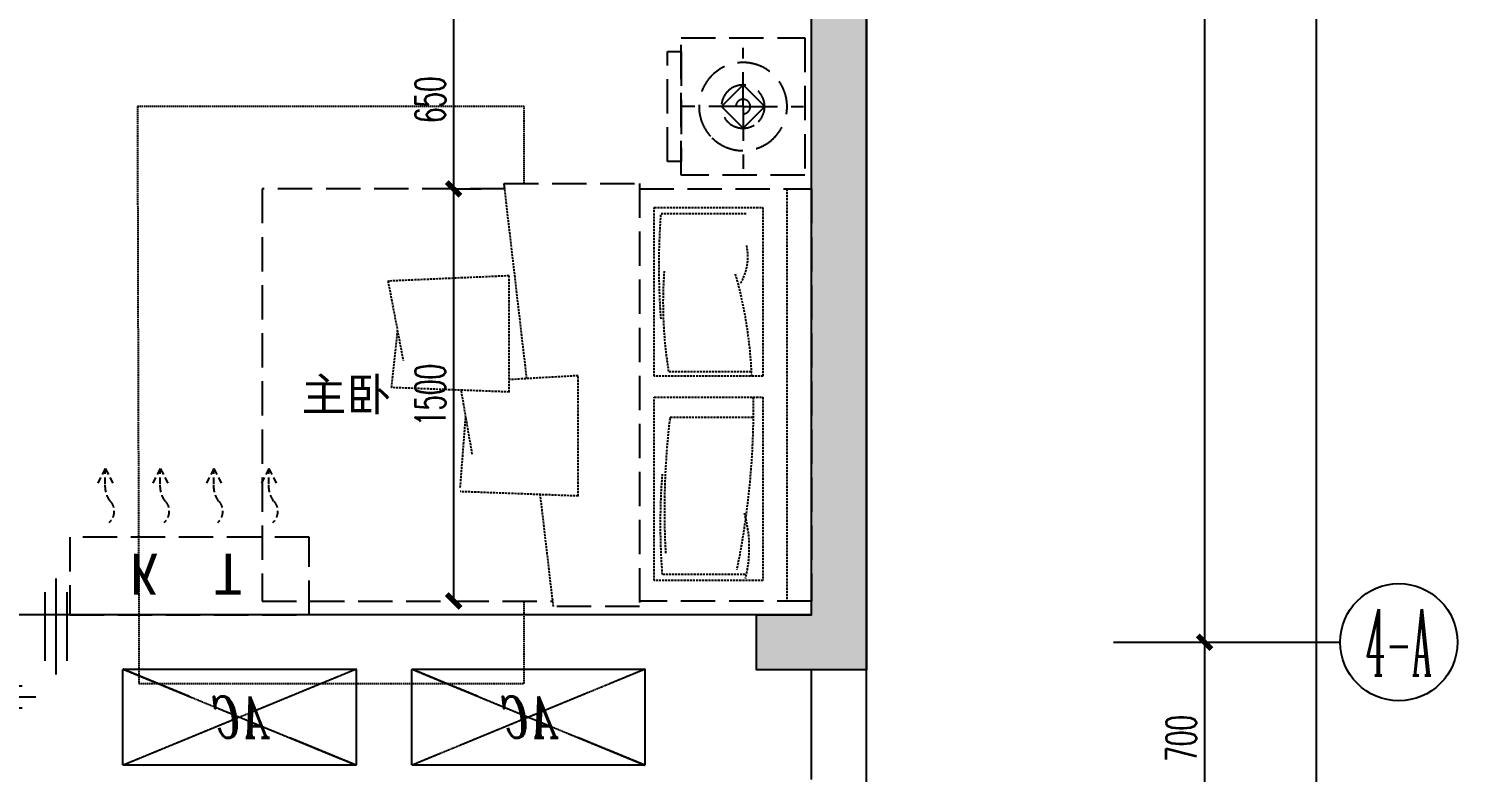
# Model space of a CAD drawing. Extents: x 184967 to 628822, y -100826 to 121332.
# Drawn here: x 400844 to 406046, y 4419 to 7127 of the extents above; entities that cross this region are included whole.
import ezdxf
from ezdxf.enums import TextEntityAlignment as Align

# ---------------------------------------------------------------- set-up
doc = ezdxf.new("R2010")
doc.units = 0
doc.header["$MEASUREMENT"] = 0
for name, pattern in [('__DASH', [0.35, 0.25, -0.1]), ('DASH', [0.35, 0.25, -0.1]), ('DASHED2', [0.375, 0.25, -0.125]), ('HIDDEN', [0.375, 0.25, -0.125])]:
    doc.linetypes.add(name, pattern=pattern)
for name, color, linetype in [('0-活动家具', 55, 'Continuous'), ('AXIS_TEXT', 7, 'Continuous'), ('E-空调', 51, 'Continuous'), ('KT', 8, 'DASH'), ('P10-活动家具', 55, 'DASH'), ('P13-文字说明', 52, 'Continuous'), ('PUB_DIM', 3, 'Continuous'), ('WALL', 145, 'Continuous'), ('WINDOW', 141, 'Continuous'), ('栏杆', 4, 'Continuous')]:
    doc.layers.add(name, color=color, linetype=linetype)
doc.layers.add('4#6#-col-2F~31F$0$COLU_HATCH', color=251, linetype='Continuous', lineweight=0)
doc.styles.add('_TCH_AXIS', font='COMPLEX', dxfattribs={"bigfont": 'GBCBIG'})
doc.styles.add('COMPLEX', font='COMPLEX')
doc.styles.add('ENGLISH', font='italict.shx')
doc.styles.add('尺寸标注', font='txt.shx', dxfattribs={"width": 0.6, "height": 110})
doc.styles.add('文字标注', font='')
doc.styles.get('文字标注').set_extended_font_data('SimSun')
doc.dimstyles.new('1-50', dxfattribs={"dimscale": 50, "dimtxt": 110, "dimasz": 1, "dimexe": 2, "dimexo": 2, "dimgap": 0.6, "dimtad": 1, "dimdec": 0, "dimrnd": 5, "dimtxsty": '尺寸标注', "dimblk": 'ARCHTICK', "dimcen": 2.5, "dimclrd": 251, "dimclre": 251, "dimclrt": 50, "dimadec": 0, "dimazin": 0, "dimtfac": 1, "dimtdec": 0, "dimtix": 1, "dimtmove": 2, "dimatfit": 3, "dimldrblk": 'DOT', "dimfxl": 1, "dimarcsym": 0})

# ---------------------------------------------------------------- blocks, each defined once
blk = doc.blocks.new('A$C66E365A4')
at = {"layer": '栏杆'}
for p, q in [((0, 0), (0, -350)), ((-40, -50), (-40, -300)), ((40, -50), (40, -300))]:
    blk.add_line(p, q, dxfattribs=at)
blk = doc.blocks.new('awrtt')
at = {"layer": 'KT', "linetype": 'DASH'}
for p, q in [((195123.3395661743, -20712.86994888837), (194273.3395661745, -20712.86994888837)), ((194273.3395661743, -20712.86994888837), (194516.1967090313, -20812.86994888837)), ((195123.3395661743, -20712.86994888837), (194273.3395661745, -21062.86994888837)), ((194273.3395661745, -21062.86994888837), (194273.3395661745, -20712.86994888837)), ((194273.3395661745, -20712.86994888837), (195123.3395661743, -21062.86994888837)), ((194880.482423317, -20812.86994888837), (195123.3395661743, -20712.86994888837)), ((195123.3395661743, -21062.86994888837), (195123.3395661743, -20712.86994888837)), ((195123.3395661743, -21062.86994888837), (195123.3395661743, -20712.86994888837)), ((194273.3395661743, -21062.86994888837), (194516.1967090313, -20962.86994888837)), ((194880.482423317, -20962.86994888837), (195123.3395661743, -21062.86994888837)), ((194273.3395661745, -21062.86994888837), (195123.3395661743, -21062.86994888837))]:
    blk.add_line(p, q, dxfattribs=at)
at = {"layer": 'KT', "linetype": 'DASH', "style": 'ENGLISH', "width": 0.75}
blk.add_text('AC', height=150, dxfattribs=at).set_placement((194698.3395661743, -20887.86994888837), align=Align.MIDDLE_CENTER)
blk = doc.blocks.new('_ArchTick')
at = {"color": 0, "linetype": 'ByBlock', "const_width": 0.4}
blk.add_lwpolyline([(-0.5, -0.5), (0.5, 0.5)], dxfattribs=at)
blk = doc.blocks.new('*D1083')
at = {"layer": 'Defpoints', "color": 0, "linetype": 'ByBlock', "transparency": 16777216}
for p in [(404794.4121756805, 14993.38166650412), (405533.4859767653, 14993.38166650412), (404794.4121756805, 4193.381666684758)]:
    blk.add_point(p, dxfattribs=at)
at = {"layer": 'PUB_DIM', "color": 251, "lineweight": -2, "transparency": 16777216}
for p, q in [((405283.4859767653, 14993.38166650412), (405633.4859767653, 14993.38166650412)), ((405533.4859767653, 4193.381666684758), (405533.4859767653, 14993.38166650412)), ((405283.4859767653, 4193.381666684758), (405633.4859767653, 4193.381666684758))]:
    blk.add_line(p, q, dxfattribs=at)
at = {"layer": 'PUB_DIM', "color": 251, "linetype": 'ByBlock', "lineweight": -2, "transparency": 16777216, "xscale": 50, "yscale": 50, "zscale": 50}
for p, rotation in [((405533.4859767653, 14993.38166650412), 90), ((405533.4859767653, 4193.381666684758), 270)]:
    blk.add_blockref('_ArchTick', p, dxfattribs=dict(at, rotation=rotation))
at = {"layer": 'PUB_DIM', "color": 50, "linetype": 'ByBlock', "transparency": 16777216, "insert": (405448.4859767652, 9593.38166659432), "char_height": 110, "attachment_point": 5, "rotation": 90, "style": '尺寸标注'}
blk.add_mtext('10800', dxfattribs=at)
blk = doc.blocks.new('_Dot')
at = {"color": 0, "linetype": 'ByBlock', "lineweight": -2}
blk.add_line((-0.5, 0), (-1, 0), dxfattribs=at)
at = {"color": 0, "linetype": 'ByBlock', "const_width": 0.5}
blk.add_lwpolyline([(-0.25, 0, 1), (0.25, 0, 1)], format="xyb", close=True, dxfattribs=at)
blk = doc.blocks.new('*D1087')
at = {"layer": 'Defpoints', "color": 0, "linetype": 'ByBlock', "transparency": 16777216}
for p in [(404794.4121756805, 9693.381666504083), (404794.4121756805, 4893.381666504081), (405125.6928600465, 4893.381666504081)]:
    blk.add_point(p, dxfattribs=at)
at = {"layer": 'PUB_DIM', "color": 251, "lineweight": -2, "transparency": 16777216}
for p, q in [((404894.4121756805, 9693.381666504083), (405225.6928600465, 9693.381666504083)), ((405125.6928600465, 9693.381666504083), (405125.6928600465, 4893.381666504081)), ((404894.4121756805, 4893.381666504081), (405225.6928600465, 4893.381666504081))]:
    blk.add_line(p, q, dxfattribs=at)
at = {"layer": 'PUB_DIM', "color": 251, "linetype": 'ByBlock', "lineweight": -2, "transparency": 16777216, "xscale": 50, "yscale": 50, "zscale": 50}
for p, rotation in [((405125.6928600465, 9693.381666504083), 90), ((405125.6928600465, 4893.381666504081), 270)]:
    blk.add_blockref('_ArchTick', p, dxfattribs=dict(at, rotation=rotation))
at = {"layer": 'PUB_DIM', "color": 50, "linetype": 'ByBlock', "transparency": 16777216, "insert": (405040.6928600463, 7293.381666503967), "char_height": 110, "attachment_point": 5, "rotation": 90, "style": '尺寸标注'}
blk.add_mtext('4800', dxfattribs=at)
blk = doc.blocks.new('*D1088')
at = {"layer": 'Defpoints', "color": 0, "linetype": 'ByBlock', "transparency": 16777216}
for p in [(404794.4121756805, 4893.381666504081), (404794.4121756805, 4193.381666684758), (405125.6928600465, 4193.381666684758)]:
    blk.add_point(p, dxfattribs=at)
at = {"layer": 'PUB_DIM', "color": 251, "lineweight": -2, "transparency": 16777216}
for p, q in [((404894.4121756805, 4893.381666504081), (405225.6928600465, 4893.381666504081)), ((405125.6928600465, 4893.381666504081), (405125.6928600465, 4193.381666684758)), ((404894.4121756805, 4193.381666684758), (405225.6928600465, 4193.381666684758))]:
    blk.add_line(p, q, dxfattribs=at)
at = {"layer": 'PUB_DIM', "color": 251, "linetype": 'ByBlock', "lineweight": -2, "transparency": 16777216, "xscale": 50, "yscale": 50, "zscale": 50}
for p, rotation in [((405125.6928600465, 4893.381666504081), 90), ((405125.6928600465, 4193.381666684758), 270)]:
    blk.add_blockref('_ArchTick', p, dxfattribs=dict(at, rotation=rotation))
at = {"layer": 'PUB_DIM', "color": 50, "linetype": 'ByBlock', "transparency": 16777216, "insert": (405040.6928600463, 4543.381666594304), "char_height": 110, "attachment_point": 5, "rotation": 90, "style": '尺寸标注'}
blk.add_mtext('700', dxfattribs=at)
blk = doc.blocks.new('_AXISO')
blk.add_circle((0, 0), 0.5)
at = {"layer": 'AXIS_TEXT', "style": 'COMPLEX', "width": 1.041666666666667}
blk.add_attdef('A', text='', height=0.56, dxfattribs=at).set_placement((-0.25, -0.28), (0.25, -0.28), align=Align.FIT)
blk = doc.blocks.new('CTG')
at = {"color": 250, "linetype": 'DASH', "ltscale": 500}
for p, q in [((1599599.023498422, -1552240.778433566), (1599599.023498422, -1552020.182231938)), ((1599599.023498422, -1552162.066947831), (1599520.312012688, -1552240.778433566)), ((1599677.734984157, -1552240.778433566), (1599599.023498422, -1552162.066947831)), ((1599599.023498422, -1552240.778433566), (1599372.339264558, -1552240.778433566)), ((1599520.312012688, -1552240.778433566), (1599599.023498422, -1552319.489919301)), ((1599599.023498422, -1552240.778433566), (1599599.023498422, -1552460.658134645)), ((1599599.023498422, -1552319.489919301), (1599677.734984157, -1552240.778433566)), ((1599599.023498422, -1552240.778433566), (1599812.997915814, -1552240.778433566))]:
    blk.add_line(p, q, dxfattribs=at)
at = {"linetype": 'DASH', "ltscale": 500}
for points in [[(1599849.023498422, -1552465.778433566), (1599849.023498422, -1552015.778433566), (1599349.023498422, -1552015.778433566), (1599349.023498422, -1552465.778433566)], [(1599399.023498422, -1552465.778433566), (1599399.023498422, -1552515.778433566), (1599799.023498422, -1552515.778433566), (1599799.023498422, -1552465.778433566)]]:
    blk.add_lwpolyline(points, close=True, dxfattribs=at)
at = {"color": 250, "linetype": 'DASH', "ltscale": 500}
for major_axis, ratio, start_param, end_param in [((-113.3701593211881, -113.3701593211881), 0.9999999999993581, 3.141592653589664, 9.424777960769251), ((-55.65742532045987, 55.65742532045989), 0.9999999999969932, 4.71238898038482, 10.99557428756441), ((-26.4394873578456, -1.388866266762292), 0.9999999999757856, 4.701327179111829, 10.98451248629141)]:
    blk.add_ellipse((1599599.023498422, -1552240.778433566), major_axis=major_axis, ratio=ratio, start_param=start_param, end_param=end_param, dxfattribs=at)
blk = doc.blocks.new('A$C70A37CD5')
at = {"color": 250, "linetype": 'DASHED2', "ltscale": 30}
for p, q in [((89.99999995483086, 0), (89.99999995483086, -1500)), ((572.0555996068288, -66.85637058201246), (176.5179708397482, -66.85637058224529)), ((176.5179708397482, -66.85637058224529), (176.5179708397482, -681.1535538907629)), ((237.1578157155309, -90.44786957628094), (547.6163755788002, -90.44786957628094)), ((572.0555996068288, -681.1535538907629), (572.0555996068288, -66.85637058201246)), ((1101.003637416754, -316.1878670230508), (1541.685255570803, -335.387867023237)), ((1101.003637416987, -739.0829929402098), (1101.003637416754, -316.1878670230508)), ((1541.685255570803, -335.387867023237), (1486.485255570849, -623.795113070868)), ((1528.885255571222, -722.9951130710542), (1506.694353938336, -518.2072434090078)), ((519.0975706635509, -664.9862337817904), (217.9599418959115, -664.9862337817904)), ((176.5179708397482, -681.1535538909957), (572.0555996068288, -681.1535538907629)), ((848.9120125833433, -679.6822907738388), (1101.003637416987, -694.1527889287099)), ((848.9120125833433, -1117.794059927575), (848.9120125833433, -679.6822907738388)), ((1101.003637416987, -739.0829929402098), (1528.885255571222, -722.9951130710542)), ((572.0555996068288, -758.3285341325682), (176.5179708388168, -758.328534132801)), ((176.5179708388168, -758.328534132801), (176.5179708395153, -1425.851404789602)), ((572.0555996068288, -1425.851404789602), (572.0555996068288, -758.3285341325682)), ((1275.399839753984, -735.8683677334338), (1235.932468307903, -965.8471563179046)), ((513.9528438805137, -831.1245655592065), (212.8152151128743, -831.1245655594394)), ((1278.332468307344, -1086.706180057488), (1258.791927475715, -832.6436888831668)), ((848.9120125833433, -1117.794059927575), (1278.332468307344, -1101.706180057488)), ((241.3340200281236, -1403.417497466085), (542.471648795763, -1403.417497466085)), ((176.5179708388168, -1425.851404789835), (572.0555996068288, -1425.851404789602))]:
    blk.add_line(p, q, dxfattribs=at)
at = {"linetype": 'DASH', "ltscale": 500}
for points in [[(626.4684990404639, 2.328306436538696e-10), (0, 0), (2.328306436538696e-10, -1500), (626.4684990404639, -1499.999999999767)], [(1116.623463288357, 0.067716314617428), (1118.946480756858, 20.00000000023283), (626.4684990404639, 20.00000000023283), (626.4684990404639, -1519.999999999767), (939.4664493734017, -1519.999999999767)], [(1117.20449240529, 2.328306436538696e-10), (1999.999999897787, 4.656612873077393e-10), (1999.99999989802, -1499.999999999534), (942.0488958682399, -1499.999999999767)]]:
    blk.add_lwpolyline(points, dxfattribs=at)
at = {"color": 250, "linetype": 'DASHED2', "ltscale": 30}
for points in [[(1036.149076185422, -690.4300242026802), (1118.946480756858, 20.00000000023283)], [(939.466449372936, -1519.999999999767), (986.9444197029807, -1112.622790710302)]]:
    blk.add_lwpolyline(points, dxfattribs=at)
at = {"linetype": 'DASHED2', "ltscale": 30}
blk.add_lwpolyline([(939.466449372936, -1519.999999999767), (941.8007296750438, -1499.971077352922)], dxfattribs=at)
at = {"color": 250, "linetype": 'DASHED2', "ltscale": 30}
for centre, major_axis, ratio, start_param, end_param in [((-4136.62325296062, -281.7481347540743), (-4691.110260076588, 1.198168330670459e-09), 0.7537433610202756, 3.087463837923161, 3.195721469257728), ((2596.345597827574, 28.70998845445865), (2362.262002721814, 299.2971931478035), 0.2780037259654141, 3.04440129047532, 3.260412018115117), ((1623.431134378538, -714.5532088831533), (-228.78678593706, -1481.144356325135), 0.9367697489222372, 4.581762006279261, 4.83377155228928), ((-469.3573545175605, -437.6966908944305), (-54.2232218883732, -1263.393610686159), 0.7971982754177469, 1.424215817619533, 1.717376835970119), ((1740.504653265583, -954.2789912771696), (-237.9725681578769, 2099.597091266456), 0.7190777569742254, 1.396320462281868, 1.696353867507483), ((-2308.81725684792, -1169.243534209541), (-95.75431300125048, 2841.335353367894), 0.9999999999855705, 4.623445093008373, 4.797915954469197), ((-1561.630602400517, -1220.740448034092), (5.255142683501085e-10, 2266.029989774985), 0.9315732325958896, 4.631685946096135, 4.79309201467374), ((1763.716899430205, -1322.482904649281), (-1536.265867721114, 23.32182197939743), 0.5434611248531196, -0.1430410313606401, 0.1430410313607702)]:
    blk.add_ellipse(centre, major_axis=major_axis, ratio=ratio, start_param=start_param, end_param=end_param, dxfattribs=at)
at = {"layer": 'P10-活动家具', "color": 250, "linetype": 'DASHED2', "ltscale": 20}
blk.add_lwpolyline([(1045.985000147222, 20.00000000023283), (1045.985000147222, 300.3740194908896), (2453.861610786698, 300.3740194908896), (2448.148282346578, -1800.374019489755), (1045.985000147222, -1800.374019489755), (1045.985000147222, -1499.999999999636)], dxfattribs=at)
blk = doc.blocks.new('A$C0EE42455')
at = {"color": 251, "linetype": 'HIDDEN', "ltscale": 100}
for p, q in [((147.264191789669, 652.0607627186691), (120.0874453488796, 598.309093523625)), ((147.264191789669, 652.0607627186691), (174.4409382091835, 598.3090935127984)), ((147.2641917782603, 594.7098103198805), (147.264191789669, 652.0607627186691)), ((347.5784628326364, 652.060762678826), (320.4017163918761, 598.3090934837819)), ((347.5784628212277, 594.7098102800373), (347.5784628326364, 652.060762678826)), ((347.5784628326364, 652.060762678826), (374.7552092521801, 598.3090934729553)), ((542.4852946383471, 652.0607626400597), (515.3085481975577, 598.3090934450156)), ((542.4852946269384, 594.709810241271), (542.4852946383471, 652.0607626400597)), ((542.4852946383471, 652.0607626400597), (569.6620410578616, 598.309093434189)), ((742.75074962707, 652.0607626002165), (715.5740031862806, 598.3090934051725)), ((742.7507496156613, 594.7098102014279), (742.75074962707, 652.0607626002165)), ((742.75074962707, 652.0607626002165), (769.9274960465846, 598.3090933943749))]:
    blk.add_line(p, q, dxfattribs=at)
at = {"linetype": 'DASH', "ltscale": 500}
blk.add_lwpolyline([(1.253149821422994e-05, 402.4567850621825), (872.0000125314982, 402.4567848887527), (872.0000124753278, 119.4567848887527), (1.247521140612662e-05, 119.4567850621825)], close=True, dxfattribs=at)
at = {"color": 251, "linetype": 'HIDDEN', "ltscale": 100}
for centre, radius, start, end in [((48.10442365001654, 590.0937517051352), 99.26715273634173, 324.4056122866276, 2.665293403535049), ((248.4186946930131, 590.0937516652921), 99.26715273634173, 324.4056122866276, 2.665293403535049), ((443.3255264986947, 590.0937516265258), 99.26715273634173, 324.4056122866276, 2.665293403535049), ((643.5909814873012, 590.0937515866826), 99.26715273634173, 324.4056122866276, 2.665293403535049), ((172.4955961538071, 495.9700320264092), 56.81734646199575, 140.2307047756092, 227.1069044172098), ((372.809867196891, 495.970031986566), 56.81734646199575, 140.2307047756092, 227.1069044172098), ((567.7166990024853, 495.9700319477997), 56.81734646199575, 140.2307047756092, 227.1069044172098), ((767.9821539912082, 495.9700319079566), 56.81734646199575, 140.2307047756092, 227.1069044172098)]:
    blk.add_arc(centre, radius, start, end, dxfattribs=at)
at = {"color": 251, "ltscale": 200, "insert": (652.2638040411111, 192.0861962859344), "char_height": 150, "attachment_point": 1, "rotation": 179.99999998860406, "style": '文字标注'}
blk.add_mtext('K  T', dxfattribs=at)
blk = doc.blocks.new('*D1111')
at = {"layer": 'Defpoints', "color": 0, "linetype": 'ByBlock', "transparency": 16777216}
for p in [(402508.5294654998, 7193.381666536097), (402391.6190843516, 6543.381667825906), (402391.619084352, 6543.381667825906)]:
    blk.add_point(p, dxfattribs=at)
at = {"layer": 'WALL', "color": 251, "lineweight": -2, "transparency": 16777216}
for p, q in [((402408.5294654998, 7193.381666536097), (402291.619084352, 7193.381666536097)), ((402391.619084352, 7193.381666536097), (402391.619084352, 6543.381667825906)), ((402391.619084352, 6543.381667825906), (402491.619084352, 6543.381667825906))]:
    blk.add_line(p, q, dxfattribs=at)
at = {"layer": 'WALL', "color": 251, "linetype": 'ByBlock', "lineweight": -2, "transparency": 16777216, "xscale": 50, "yscale": 50, "zscale": 50}
for p, rotation in [((402391.619084352, 7193.381666536097), 90), ((402391.619084352, 6543.381667825906), 270)]:
    blk.add_blockref('_ArchTick', p, dxfattribs=dict(at, rotation=rotation))
at = {"layer": 'WALL', "color": 50, "linetype": 'ByBlock', "transparency": 16777216, "insert": (402306.6190843519, 6868.381667180886), "char_height": 110, "attachment_point": 5, "rotation": 90, "style": '尺寸标注'}
blk.add_mtext('650', dxfattribs=at)
blk = doc.blocks.new('*D1112')
at = {"layer": 'Defpoints', "color": 0, "linetype": 'ByBlock', "transparency": 16777216}
for p in [(402391.6190843516, 6543.381667825906), (402391.6190843513, 5043.381667825934), (402391.619084352, 5043.381667825934)]:
    blk.add_point(p, dxfattribs=at)
at = {"layer": 'WALL', "color": 251, "lineweight": -2, "transparency": 16777216}
for p, q in [((402391.619084352, 6543.381667825906), (402491.619084352, 6543.381667825906)), ((402391.619084352, 6543.381667825906), (402391.619084352, 5043.381667825934)), ((402391.619084352, 5043.381667825934), (402491.619084352, 5043.381667825934))]:
    blk.add_line(p, q, dxfattribs=at)
at = {"layer": 'WALL', "color": 251, "linetype": 'ByBlock', "lineweight": -2, "transparency": 16777216, "xscale": 50, "yscale": 50, "zscale": 50}
for p, rotation in [((402391.619084352, 6543.381667825906), 90), ((402391.619084352, 5043.381667825934), 270)]:
    blk.add_blockref('_ArchTick', p, dxfattribs=dict(at, rotation=rotation))
at = {"layer": 'WALL', "color": 50, "linetype": 'ByBlock', "transparency": 16777216, "insert": (402306.6190843519, 5793.381667825805), "char_height": 110, "attachment_point": 5, "rotation": 90, "style": '尺寸标注'}
blk.add_mtext('1500', dxfattribs=at)

msp = doc.modelspace()

# ---------------------------------------------------------------- hatches: boundary and pattern name
at = {"layer": '4#6#-col-2F~31F$0$COLU_HATCH'}
msp.add_hatch(color=252, dxfattribs=at).paths.add_polyline_path([(403694.4121758553, 4793.381666360918), (403494.4121758609, 4793.381666607005), (403494.4121758609, 4993.381660521045), (403694.4121758609, 4993.38166052106), (403694.4121758649, 7993.381664815155), (403894.4121758388, 7993.381664851011), (403894.4121758348, 4793.38166660702)])

# ---------------------------------------------------------------- linework, layer by layer
at = {"layer": 'PUB_DIM', "linetype": 'ByBlock'}
msp.add_line((404794.4121756802, 4893.381666504109), (405619.287006458, 4893.381666534027), dxfattribs=at)
at = {"layer": 'WALL'}
for p, q in [((403694.4121756974, 4993.38166052106), (403694.4121758649, 7993.381664815155)), ((403894.4121756639, 4193.381666535977), (403894.4121756639, 7893.381666535686)), ((403694.4121756639, 4393.381666535977), (403694.4121756863, 4793.381666360918))]:
    msp.add_line(p, q, dxfattribs=at)
msp.add_lwpolyline([(403694.4121758553, 4793.381666360918), (403494.4121758609, 4793.381666607005), (403494.4121758609, 4993.381660521045), (403694.4121758609, 4993.38166052106), (403694.4121758649, 7993.381664815155), (403894.4121758388, 7993.381664851011), (403894.4121758348, 4793.38166660702), (403694.412175897, 4793.381667270121)], dxfattribs=at)
at = {"layer": 'WINDOW'}
msp.add_line((403694.4120715774, 4993.381667825626), (400794.4121756642, 4993.381667671536), dxfattribs=at)

# ---------------------------------------------------------------- block references
at = {"extrusion": (0, 0, -1), "zscale": -1}
for p in [(-596311.4491436295, 25508.28836244805), (-597362.7516375398, 25508.28836244805)]:
    msp.add_blockref('awrtt', p, dxfattribs=at)
at = {"layer": '0-活动家具', "linetype": '__DASH', "ltscale": 0.4, "xscale": -1, "rotation": 270}
msp.add_blockref('CTG', (1955686.12778867, -1592755.641830597), dxfattribs=at)
at = {"layer": '0-活动家具', "linetype": '__DASH', "ltscale": 0.4, "xscale": -1}
msp.add_blockref('A$C70A37CD5', (403694.4120715784, 6543.381667825626), dxfattribs=at)
at = {"layer": 'E-空调', "xscale": -1}
msp.add_blockref('A$C0EE42455', (401866.4121881393, 4873.924882782972), dxfattribs=at)
at = {"layer": 'KT', "color": 2, "extrusion": (0, 0, -1), "zscale": -1}
for p, rotation in [((-400944.4121756642, 4775.38166666773), 180), ((-400871.1620720511, 4693.38166683403), 90)]:
    msp.add_blockref('A$C66E365A4', p, dxfattribs=dict(at, rotation=rotation))
at = {"layer": 'PUB_DIM', "linetype": 'ByBlock'}
ref = msp.add_blockref('_AXISO', (405832.615006458, 4893.381723413171), dxfattribs=dict(at, xscale=426.6560000000001, yscale=426.6560000000001, zscale=426.6560000000001))
ref.add_attrib('A', '4-A', dxfattribs={"layer": 'AXIS_TEXT', "height": 241.3530806671421, "style": '_TCH_AXIS', "width": 0.323076922997689}).set_placement((405711.9384666196, 4772.705183109196), (405953.2915472276, 4772.705183109196), align=Align.FIT)

# ---------------------------------------------------------------- texts
at = {"layer": 'P13-文字说明', "color": 52, "style": '文字标注'}
msp.add_text('主卧', height=119.9976000479991, dxfattribs=at).set_placement((401837.6190321512, 5735.259104891913))

# ---------------------------------------------------------------- dimensions: what is measured, and where the dimension line sits
at = {"layer": 'PUB_DIM', "linetype": 'ByBlock'}
dim = msp.add_aligned_dim(p1=(404794.4121756802, 4193.381666684756), p2=(404794.4121756802, 14993.38166650411), distance=-739.0738010850619, dimstyle='1-50', override={"dimfxl": 5, "dimfxlon": 1}, dxfattribs=at)
dim.commit()
dim.dimension.update_dxf_attribs({"geometry": '*D1083', "text_midpoint": (405448.4859767652, 9593.38166659432)})
for base, p1, p2, picture, middle in [((405125.6928600465, 4893.381666504081), (404794.4121756802, 9693.38166650408), (404794.4121756802, 4893.381666504079), '*D1087', (405040.6928600463, 7293.381666503967)), ((405125.6928600465, 4193.381666684758), (404794.4121756802, 4893.381666504079), (404794.4121756802, 4193.381666684756), '*D1088', (405040.6928600463, 4543.381666594304))]:
    dim = msp.add_linear_dim(base=base, p1=p1, p2=p2, angle=270, dimstyle='1-50', override={"dimfxl": 5, "dimfxlon": 1}, dxfattribs=at)
    dim.commit()
    dim.dimension.update_dxf_attribs({"geometry": picture, "text_midpoint": middle})
at = {"layer": 'WALL', "color": 1, "linetype": 'ByBlock'}
for base, p1, p2, picture, middle in [((402391.619084352, 6543.381667825906), (402508.5294654996, 7193.381666536094), (402391.6190843514, 6543.381667825903), '*D1111', (402306.6190843519, 6868.381667180886)), ((402391.619084352, 5043.381667825934), (402391.6190843514, 6543.381667825903), (402391.6190843511, 5043.381667825932), '*D1112', (402306.6190843519, 5793.381667825805))]:
    dim = msp.add_linear_dim(base=base, p1=p1, p2=p2, angle=90, dimstyle='1-50', override={"dimfxl": 5.5, "dimfxlon": 1}, dxfattribs=at)
    dim.commit()
    dim.dimension.update_dxf_attribs({"geometry": picture, "text_midpoint": middle})

doc.saveas('drawing.dxf')
